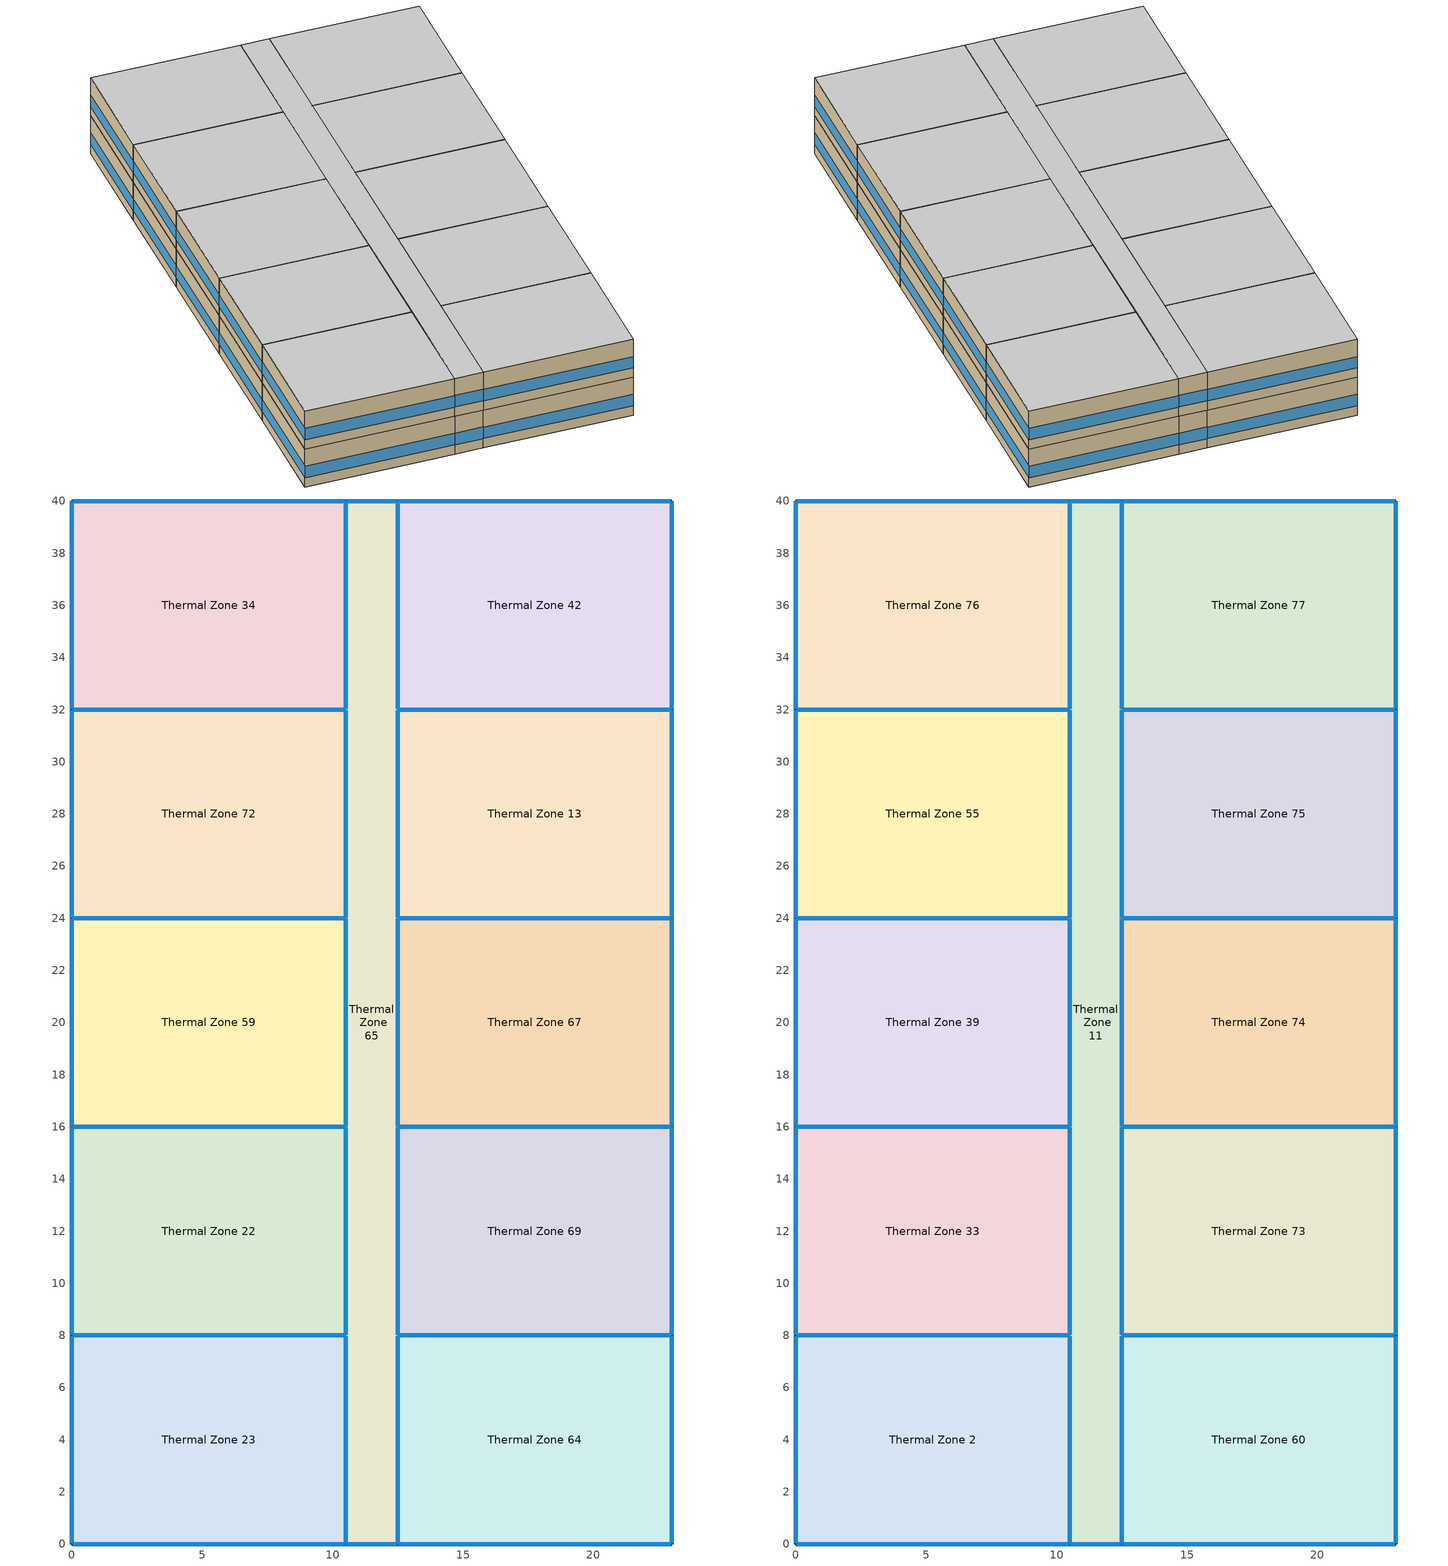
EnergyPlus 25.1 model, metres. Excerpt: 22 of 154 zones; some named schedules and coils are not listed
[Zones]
Thermal Zone 13
 floor to Thermal Zone 62 (Typical Interior Floor): 23,32 23,24 12.5,24 12.5,32 z12.2
 wall outside (Surface 354 c tbd): 23,24 23,32 z12.2:15.25
 wall to Thermal Zone 67 (Typical Interior Wall): 12.5,24 23,24 z12.2:15.25
 wall to Thermal Zone 65 (Typical Interior Wall): 12.5,32 12.5,24 z12.2:15.25
 wall to Thermal Zone 42 (Typical Interior Wall): 23,32 12.5,32 z12.2:15.25
 window (Customized Fenestration: u=3.08): 23,24.03 23,31.97 z12.96:13.88
 window inside (Typical Interior Window): 12.53,24 22.97,24 / 12.5,31.97 12.5,24.03 / 22.97,32 12.53,32 z12.96:13.88
Thermal Zone 22
 floor to Thermal Zone 26 (Typical Interior Floor): 10.5,16 10.5,8 0,8 0,16 z12.2
 wall outside (Surface 326 c tbd): 0,16 0,8 z12.2:15.25
 wall to Thermal Zone 65 (Typical Interior Wall): 10.5,8 10.5,16 z12.2:15.25
 wall to Thermal Zone 23 (Typical Interior Wall): 0,8 10.5,8 z12.2:15.25
 wall to Thermal Zone 59 (Typical Interior Wall): 10.5,16 0,16 z12.2:15.25
 window inside (Typical Interior Window): 10.5,8.03 10.5,15.97 / 0.03,8 10.47,8 / 10.47,16 0.03,16 z12.96:13.88
 window (Customized Fenestration: u=3.08): 0,15.97 0,8.03 z12.96:13.88
Thermal Zone 23
 floor to Thermal Zone 52 (Typical Interior Floor): 10.5,8 10.5,0 0,0 0,8 z12.2
 wall outside (Surface 299 c tbd): 0,0 10.5,0 z12.2:15.25
 wall outside (Surface 300 c tbd): 0,8 0,0 z12.2:15.25
 wall to Thermal Zone 65 (Typical Interior Wall): 10.5,0 10.5,8 z12.2:15.25
 window inside (Typical Interior Window): 10.5,0.03 10.5,7.97 z12.96:13.88
 window (Customized Fenestration: u=3.08): 0.03,0 10.47,0 / 0,7.97 0,0.03 z12.96:13.88
Thermal Zone 34
 floor to Thermal Zone 63 (Typical Interior Floor): 10.5,40 10.5,32 0,32 0,40 z12.2
 wall outside (Surface 360 c tbd): 0,40 0,32 z12.2:15.25
 wall outside (Surface 361 c tbd): 10.5,40 0,40 z12.2:15.25
 wall to Thermal Zone 65 (Typical Interior Wall): 10.5,32 10.5,40 z12.2:15.25
 wall to Thermal Zone 72 (Typical Interior Wall): 0,32 10.5,32 z12.2:15.25
 window (Customized Fenestration: u=3.08): 0,39.97 0,32.03 / 10.47,40 0.03,40 z12.96:13.88
 window inside (Typical Interior Window): 10.5,32.03 10.5,39.97 / 0.03,32 10.47,32 z12.96:13.88
Thermal Zone 42
 floor to Thermal Zone 66 (Typical Interior Floor): 23,40 23,32 12.5,32 12.5,40 z12.2
 wall outside (Surface 367 c tbd): 23,40 12.5,40 z12.2:15.25
 wall outside (Surface 368 c tbd): 23,32 23,40 z12.2:15.25
 wall to Thermal Zone 65 (Typical Interior Wall): 12.5,40 12.5,32 z12.2:15.25
 window inside (Typical Interior Window): 12.5,39.97 12.5,32.03 z12.96:13.88
 window (Customized Fenestration: u=3.08): 22.97,40 12.53,40 / 23,32.03 23,39.97 z12.96:13.88
Thermal Zone 59
 floor to Thermal Zone 57 (Typical Interior Floor): 10.5,24 10.5,16 0,16 0,24 z12.2
 wall outside (Surface 338 c tbd): 0,24 0,16 z12.2:15.25
 wall to Thermal Zone 65 (Typical Interior Wall): 10.5,16 10.5,24 z12.2:15.25
 wall to Thermal Zone 72 (Typical Interior Wall): 10.5,24 0,24 z12.2:15.25
 window inside (Typical Interior Window): 10.5,16.03 10.5,23.97 / 10.47,24 0.03,24 z12.96:13.88
 window (Customized Fenestration: u=3.08): 0,23.97 0,16.03 z12.96:13.88
Thermal Zone 64
 floor to Thermal Zone 54 (Typical Interior Floor): 23,8 23,0 12.5,0 12.5,8 z12.2
 wall outside (Surface 318 c tbd): 23,0 23,8 z12.2:15.25
 wall outside (Surface 319 c tbd): 12.5,0 23,0 z12.2:15.25
 wall to Thermal Zone 65 (Typical Interior Wall): 12.5,8 12.5,0 z12.2:15.25
 wall to Thermal Zone 69 (Typical Interior Wall): 23,8 12.5,8 z12.2:15.25
 window (Customized Fenestration: u=3.08): 23,0.03 23,7.97 / 12.53,0 22.97,0 z12.96:13.88
 window inside (Typical Interior Window): 12.5,7.97 12.5,0.03 / 22.97,8 12.53,8 z12.96:13.88
Thermal Zone 65
 floor to Thermal Zone 53 (Typical Interior Floor): 12.5,40 12.5,0 10.5,0 10.5,40 z12.2
 wall outside (Surface 304 c tbd): 10.5,0 12.5,0 z12.2:15.25
 wall outside (Surface 310 c tbd): 12.5,40 10.5,40 z12.2:15.25
 wall to Thermal Zone 72 (Typical Interior Wall): 10.5,32 10.5,24 z12.2:15.25
 wall to Thermal Zone 67 (Typical Interior Wall): 12.5,16 12.5,24 z12.2:15.25
 wall to Thermal Zone 69 (Typical Interior Wall): 12.5,8 12.5,16 z12.2:15.25
 window (Customized Fenestration: u=3.08): 10.53,0 12.47,0 / 12.47,40 10.53,40 z12.96:13.9
 window inside (Typical Interior Window): 10.5,31.97 10.5,24.03 / 12.5,16.03 12.5,23.97 / 12.5,8.03 12.5,15.97 z12.96:13.88
Thermal Zone 67
 floor to Thermal Zone 58 (Typical Interior Floor): 23,24 23,16 12.5,16 12.5,24 z12.2
 wall outside (Surface 342 c tbd): 23,16 23,24 z12.2:15.25
 wall to Thermal Zone 69 (Typical Interior Wall): 12.5,16 23,16 z12.2:15.25
 window (Customized Fenestration: u=3.08): 23,16.03 23,23.97 z12.96:13.88
 window inside (Typical Interior Window): 12.53,16 22.97,16 z12.96:13.88
Thermal Zone 69
 floor to Thermal Zone 56 (Typical Interior Floor): 23,16 23,8 12.5,8 12.5,16 z12.2
 wall outside (Surface 330 c tbd): 23,8 23,16 z12.2:15.25
 window (Customized Fenestration: u=3.08): 23,8.03 23,15.97 z12.96:13.88
Thermal Zone 72
 floor to Thermal Zone 61 (Typical Interior Floor): 10.5,32 10.5,24 0,24 0,32 z12.2
 wall outside (Surface 350 c tbd): 0,32 0,24 z12.2:15.25
 window (Customized Fenestration: u=3.08): 0,31.97 0,24.03 z12.96:13.88
Thermal Zone 11
 floor to Thermal Zone 65 (Typical Interior Floor): 12.5,40 12.5,0 10.5,0 10.5,40 z15.25
 wall outside (Surface 378 c tbd): 10.5,0 12.5,0 z15.25:18.3
 wall outside (Surface 384 c tbd): 12.5,40 10.5,40 z15.25:18.3
 wall to Thermal Zone 2 (Typical Interior Wall): 10.5,8 10.5,0 z15.25:18.3
 wall to Thermal Zone 33 (Typical Interior Wall): 10.5,16 10.5,8 z15.25:18.3
 wall to Thermal Zone 39 (Typical Interior Wall): 10.5,24 10.5,16 z15.25:18.3
 wall to Thermal Zone 55 (Typical Interior Wall): 10.5,32 10.5,24 z15.25:18.3
 wall to Thermal Zone 76 (Typical Interior Wall): 10.5,40 10.5,32 z15.25:18.3
 wall to Thermal Zone 77 (Typical Interior Wall): 12.5,32 12.5,40 z15.25:18.3
 wall to Thermal Zone 75 (Typical Interior Wall): 12.5,24 12.5,32 z15.25:18.3
 wall to Thermal Zone 74 (Typical Interior Wall): 12.5,16 12.5,24 z15.25:18.3
 wall to Thermal Zone 73 (Typical Interior Wall): 12.5,8 12.5,16 z15.25:18.3
 wall to Thermal Zone 60 (Typical Interior Wall): 12.5,0 12.5,8 z15.25:18.3
 window (Customized Fenestration: u=3.08): 10.53,0 12.47,0 / 12.47,40 10.53,40 z16.01:16.95
 window inside (Typical Interior Window): 10.5,7.97 10.5,0.03 / 10.5,15.97 10.5,8.03 / 10.5,23.97 10.5,16.03 / 10.5,31.97 10.5,24.03 / 10.5,39.97 10.5,32.03 / 12.5,32.03 12.5,39.97 / 12.5,24.03 12.5,31.97 / 12.5,16.03 12.5,23.97 / 12.5,8.03 12.5,15.97 / 12.5,0.03 12.5,7.97 z16.01:16.93
 ceiling to Thermal Zone 79 (Typical Interior Ceiling): 12.5,0 12.5,40 10.5,40 10.5,0 z18.3
Thermal Zone 2
 floor to Thermal Zone 23 (Typical Interior Floor): 10.5,8 10.5,0 0,0 0,8 z15.25
 wall outside (Surface 373 c tbd): 0,0 10.5,0 z15.25:18.3
 wall outside (Surface 374 c tbd): 0,8 0,0 z15.25:18.3
 wall to Thermal Zone 33 (Typical Interior Wall): 10.5,8 0,8 z15.25:18.3
 window (Customized Fenestration: u=3.08): 0.03,0 10.47,0 / 0,7.97 0,0.03 z16.01:16.93
 window inside (Typical Interior Window): 10.47,8 0.03,8 z16.01:16.93
 ceiling to Thermal Zone 78 (Typical Interior Ceiling): 10.5,0 10.5,8 0,8 0,0 z18.3
Thermal Zone 33
 floor to Thermal Zone 22 (Typical Interior Floor): 10.5,16 10.5,8 0,8 0,16 z15.25
 wall outside (Surface 400 c tbd): 0,16 0,8 z15.25:18.3
 wall to Thermal Zone 39 (Typical Interior Wall): 10.5,16 0,16 z15.25:18.3
 window (Customized Fenestration: u=3.08): 0,15.97 0,8.03 z16.01:16.93
 window inside (Typical Interior Window): 10.47,16 0.03,16 z16.01:16.93
 ceiling to Thermal Zone 81 (Typical Interior Ceiling): 10.5,8 10.5,16 0,16 0,8 z18.3
Thermal Zone 39
 floor to Thermal Zone 59 (Typical Interior Floor): 10.5,24 10.5,16 0,16 0,24 z15.25
 wall outside (Surface 412 c tbd): 0,24 0,16 z15.25:18.3
 wall to Thermal Zone 55 (Typical Interior Wall): 10.5,24 0,24 z15.25:18.3
 window (Customized Fenestration: u=3.08): 0,23.97 0,16.03 z16.01:16.93
 window inside (Typical Interior Window): 10.47,24 0.03,24 z16.01:16.93
 ceiling to Thermal Zone 83 (Typical Interior Ceiling): 10.5,16 10.5,24 0,24 0,16 z18.3
Thermal Zone 55
 floor to Thermal Zone 72 (Typical Interior Floor): 10.5,32 10.5,24 0,24 0,32 z15.25
 wall outside (Surface 424 c tbd): 0,32 0,24 z15.25:18.3
 wall to Thermal Zone 76 (Typical Interior Wall): 10.5,32 0,32 z15.25:18.3
 window (Customized Fenestration: u=3.08): 0,31.97 0,24.03 z16.01:16.93
 window inside (Typical Interior Window): 10.47,32 0.03,32 z16.01:16.93
 ceiling to Thermal Zone 86 (Typical Interior Ceiling): 10.5,24 10.5,32 0,32 0,24 z18.3
Thermal Zone 60
 floor to Thermal Zone 64 (Typical Interior Floor): 23,8 23,0 12.5,0 12.5,8 z15.25
 wall outside (Surface 392 c tbd): 23,0 23,8 z15.25:18.3
 wall outside (Surface 393 c tbd): 12.5,0 23,0 z15.25:18.3
 wall to Thermal Zone 73 (Typical Interior Wall): 23,8 12.5,8 z15.25:18.3
 window (Customized Fenestration: u=3.08): 23,0.03 23,7.97 / 12.53,0 22.97,0 z16.01:16.93
 window inside (Typical Interior Window): 22.97,8 12.53,8 z16.01:16.93
 ceiling to Thermal Zone 80 (Typical Interior Ceiling): 23,0 23,8 12.5,8 12.5,0 z18.3
Thermal Zone 73
 floor to Thermal Zone 69 (Typical Interior Floor): 23,16 23,8 12.5,8 12.5,16 z15.25
 wall outside (Surface 404 c tbd): 23,8 23,16 z15.25:18.3
 wall to Thermal Zone 74 (Typical Interior Wall): 23,16 12.5,16 z15.25:18.3
 window (Customized Fenestration: u=3.08): 23,8.03 23,15.97 z16.01:16.93
 window inside (Typical Interior Window): 22.97,16 12.53,16 z16.01:16.93
 ceiling to Thermal Zone 82 (Typical Interior Ceiling): 23,8 23,16 12.5,16 12.5,8 z18.3
Thermal Zone 74
 floor to Thermal Zone 67 (Typical Interior Floor): 23,24 23,16 12.5,16 12.5,24 z15.25
 wall outside (Surface 416 c tbd): 23,16 23,24 z15.25:18.3
 wall to Thermal Zone 75 (Typical Interior Wall): 23,24 12.5,24 z15.25:18.3
 window (Customized Fenestration: u=3.08): 23,16.03 23,23.97 z16.01:16.93
 window inside (Typical Interior Window): 22.97,24 12.53,24 z16.01:16.93
 ceiling to Thermal Zone 85 (Typical Interior Ceiling): 23,16 23,24 12.5,24 12.5,16 z18.3
Thermal Zone 75
 floor to Thermal Zone 13 (Typical Interior Floor): 23,32 23,24 12.5,24 12.5,32 z15.25
 wall outside (Surface 428 c tbd): 23,24 23,32 z15.25:18.3
 wall to Thermal Zone 77 (Typical Interior Wall): 23,32 12.5,32 z15.25:18.3
 window (Customized Fenestration: u=3.08): 23,24.03 23,31.97 z16.01:16.93
 window inside (Typical Interior Window): 22.97,32 12.53,32 z16.01:16.93
 ceiling to Thermal Zone 87 (Typical Interior Ceiling): 23,24 23,32 12.5,32 12.5,24 z18.3
Thermal Zone 76
 floor to Thermal Zone 34 (Typical Interior Floor): 10.5,40 10.5,32 0,32 0,40 z15.25
 wall outside (Surface 434 c tbd): 0,40 0,32 z15.25:18.3
 wall outside (Surface 435 c tbd): 10.5,40 0,40 z15.25:18.3
 window (Customized Fenestration: u=3.08): 0,39.97 0,32.03 / 10.47,40 0.03,40 z16.01:16.93
 ceiling to Thermal Zone 88 (Typical Interior Ceiling): 10.5,32 10.5,40 0,40 0,32 z18.3
Thermal Zone 77
 floor to Thermal Zone 42 (Typical Interior Floor): 23,40 23,32 12.5,32 12.5,40 z15.25
 wall outside (Surface 441 c tbd): 23,40 12.5,40 z15.25:18.3
 wall outside (Surface 442 c tbd): 23,32 23,40 z15.25:18.3
 window (Customized Fenestration: u=3.08): 22.97,40 12.53,40 / 23,32.03 23,39.97 z16.01:16.93
 ceiling to Thermal Zone 89 (Typical Interior Ceiling): 23,32 23,40 12.5,40 12.5,32 z18.3
[Building]
Building 1
[Site:Location]
Montreal-Trudeau Intl AP: Latitude {deg}=45.4706; Longitude {deg}=-73.7408; Time Zone {hr}=-5; Elevation {m}=36; Keep Site Location Information=No
[SizingPeriod:DesignDay] Month=7; Day of Month=21; Day Type=SummerDesignDay; Daily Dry-Bulb Temperature Range {deltaC}=9.3; Dry-Bulb Temperature Range Modifier Type=DefaultMultipliers; Barometric Pressure {Pa}=100893; Wind Speed {m/s}=4.9; Wind Direction {deg}=220; Rain Indicator=No; Snow Indicator=No; Daylight Saving Time Indicator=No; Solar Model Indicator=ASHRAETau; ASHRAE Clear Sky Optical Depth for Beam Irradiance (taub)=0.465; ASHRAE Clear Sky Optical Depth for Diffuse Irradiance (taud)=1.966; Begin Environment Reset Mode=FullResetAtBeginEnvironment
Name | Maximum Dry-Bulb Temperature {C} | Humidity Condition Type | Wetbulb or DewPoint at Maximum Dry-Bulb {C} | Enthalpy at Maximum Dry-Bulb {J/kg}
Montreal Int'l Ann Clg .4% Condns DB=>MWB | 30 | Wetbulb | 22.1
Montreal Int'l Ann Clg .4% Condns DP=>MDB | 26 | Dewpoint | 21.6
Montreal Int'l Ann Clg .4% Condns Enth=>MDB | 28.1 | Enthalpy |  | 69300
Montreal Int'l Ann Clg .4% Condns WB=>MDB | 28.1 | Wetbulb | 23.2
[Material] Thermal Absorptance=0.9
Name | Roughness | Thickness {m} | Conductivity {W/m-K} | Density {kg/m3} | Specific Heat {J/kg-K} | Solar Absorptance | Visible Absorptance
100mm Normalweight concrete floor | MediumRough | 0.1016 | 2.31045 | 2322 | 832.557 | 0.7 | 0.7
AQNC2024brick (fired clay) 1 | MediumRough | 0.1 | 1.43 | 2400 | 840 | 0.7 | 0.7
AQNC2024gypsum board | MediumRough | 0.1 | 0.159 | 800 | 1090 | 0.7 | 0.7
AQNC2024Stucco 25 mm | MediumRough | 0.025 | 0.159 | 800 | 1090 | 0.7 | 0.7
G01 13mm gypsum board | Smooth | 0.0127 | 0.160031 | 800.001 | 1090.73 | 0.7 | 0.5
G05 25mm wood 1 | MediumSmooth | 0.0254 | 0.15 | 608 | 1630 | 0.5 | 0.5
Surface 299 m tbd; Surface 319 m tbd; Surface 361 m tbd; Surface 367 m tbd; Surface 373 m tbd; Surface 393 m tbd; Surface 435 m tbd; Surface 441 m tbd | MediumRough | 0.1 | 0.10048 | 15 | 1500 | 0.7 | 0.7
Surface 300 m tbd; Surface 318 m tbd; Surface 360 m tbd; Surface 368 m tbd; Surface 374 m tbd; Surface 392 m tbd; Surface 434 m tbd; Surface 442 m tbd | MediumRough | 0.1 | 0.10229 | 15 | 1500 | 0.7 | 0.7
Surface 304 m tbd; Surface 310 m tbd; Surface 378 m tbd; Surface 384 m tbd | MediumRough | 0.1 | 0.109264 | 15 | 1500 | 0.7 | 0.7
Surface 326 m tbd; Surface 330 m tbd; Surface 338 m tbd; Surface 342 m tbd; Surface 350 m tbd; Surface 354 m tbd; Surface 400 m tbd; Surface 404 m tbd; Surface 412 m tbd; Surface 416 m tbd; Surface 424 m tbd; Surface 428 m tbd | MediumRough | 0.1 | 0.0982719 | 15 | 1500 | 0.7 | 0.7
[Material:NoMass]
CP02 CARPET PAD 1: Roughness=Smooth; Thermal Resistance {m2-K/W}=0.21648; Thermal Absorptance=0.9; Solar Absorptance=0.7; Visible Absorptance=0.8
[WindowMaterial:Glazing]
Clear 3mm 1: Optical Data Type=SpectralAverage; Thickness {m}=0.003; Solar Transmittance at Normal Incidence=0.837; Front Side Solar Reflectance at Normal Incidence=0.075; Back Side Solar Reflectance at Normal Incidence=0.075; Visible Transmittance at Normal Incidence=0.898; Front Side Visible Reflectance at Normal Incidence=0.081; Back Side Visible Reflectance at Normal Incidence=0.081; Infrared Transmittance at Normal Incidence=0; Front Side Infrared Hemispherical Emissivity=0.84; Back Side Infrared Hemispherical Emissivity=0.84; Conductivity {W/m-K}=0.9; Dirt Correction Factor for Solar and Visible Transmittance=1; Solar Diffusing=No
[WindowMaterial:SimpleGlazingSystem]
Fenestration U=3.08 0.66: U-Factor {W/m2-K}=3.08; Solar Heat Gain Coefficient=0.66; Visible Transmittance=0.21
[Construction]
Customized Fenestration: u=3.08: Fenestration U=3.08 0.66
Surface 299 c tbd: AQNC2024Stucco 25 mm, AQNC2024brick (fired clay) 1, Surface 299 m tbd, AQNC2024gypsum board
Surface 300 c tbd: AQNC2024Stucco 25 mm, AQNC2024brick (fired clay) 1, Surface 300 m tbd, AQNC2024gypsum board
Surface 304 c tbd: AQNC2024Stucco 25 mm, AQNC2024brick (fired clay) 1, Surface 304 m tbd, AQNC2024gypsum board
Surface 310 c tbd: AQNC2024Stucco 25 mm, AQNC2024brick (fired clay) 1, Surface 310 m tbd, AQNC2024gypsum board
Surface 318 c tbd: AQNC2024Stucco 25 mm, AQNC2024brick (fired clay) 1, Surface 318 m tbd, AQNC2024gypsum board
Surface 319 c tbd: AQNC2024Stucco 25 mm, AQNC2024brick (fired clay) 1, Surface 319 m tbd, AQNC2024gypsum board
Surface 326 c tbd: AQNC2024Stucco 25 mm, AQNC2024brick (fired clay) 1, Surface 326 m tbd, AQNC2024gypsum board
Surface 330 c tbd: AQNC2024Stucco 25 mm, AQNC2024brick (fired clay) 1, Surface 330 m tbd, AQNC2024gypsum board
Surface 338 c tbd: AQNC2024Stucco 25 mm, AQNC2024brick (fired clay) 1, Surface 338 m tbd, AQNC2024gypsum board
Surface 342 c tbd: AQNC2024Stucco 25 mm, AQNC2024brick (fired clay) 1, Surface 342 m tbd, AQNC2024gypsum board
Surface 350 c tbd: AQNC2024Stucco 25 mm, AQNC2024brick (fired clay) 1, Surface 350 m tbd, AQNC2024gypsum board
Surface 354 c tbd: AQNC2024Stucco 25 mm, AQNC2024brick (fired clay) 1, Surface 354 m tbd, AQNC2024gypsum board
Surface 360 c tbd: AQNC2024Stucco 25 mm, AQNC2024brick (fired clay) 1, Surface 360 m tbd, AQNC2024gypsum board
Surface 361 c tbd: AQNC2024Stucco 25 mm, AQNC2024brick (fired clay) 1, Surface 361 m tbd, AQNC2024gypsum board
Surface 367 c tbd: AQNC2024Stucco 25 mm, AQNC2024brick (fired clay) 1, Surface 367 m tbd, AQNC2024gypsum board
Surface 368 c tbd: AQNC2024Stucco 25 mm, AQNC2024brick (fired clay) 1, Surface 368 m tbd, AQNC2024gypsum board
Surface 373 c tbd: AQNC2024Stucco 25 mm, AQNC2024brick (fired clay) 1, Surface 373 m tbd, AQNC2024gypsum board
Surface 374 c tbd: AQNC2024Stucco 25 mm, AQNC2024brick (fired clay) 1, Surface 374 m tbd, AQNC2024gypsum board
Surface 378 c tbd: AQNC2024Stucco 25 mm, AQNC2024brick (fired clay) 1, Surface 378 m tbd, AQNC2024gypsum board
Surface 384 c tbd: AQNC2024Stucco 25 mm, AQNC2024brick (fired clay) 1, Surface 384 m tbd, AQNC2024gypsum board
Surface 392 c tbd: AQNC2024Stucco 25 mm, AQNC2024brick (fired clay) 1, Surface 392 m tbd, AQNC2024gypsum board
Surface 393 c tbd: AQNC2024Stucco 25 mm, AQNC2024brick (fired clay) 1, Surface 393 m tbd, AQNC2024gypsum board
Surface 400 c tbd: AQNC2024Stucco 25 mm, AQNC2024brick (fired clay) 1, Surface 400 m tbd, AQNC2024gypsum board
Surface 404 c tbd: AQNC2024Stucco 25 mm, AQNC2024brick (fired clay) 1, Surface 404 m tbd, AQNC2024gypsum board
Surface 412 c tbd: AQNC2024Stucco 25 mm, AQNC2024brick (fired clay) 1, Surface 412 m tbd, AQNC2024gypsum board
Surface 416 c tbd: AQNC2024Stucco 25 mm, AQNC2024brick (fired clay) 1, Surface 416 m tbd, AQNC2024gypsum board
Surface 424 c tbd: AQNC2024Stucco 25 mm, AQNC2024brick (fired clay) 1, Surface 424 m tbd, AQNC2024gypsum board
Surface 428 c tbd: AQNC2024Stucco 25 mm, AQNC2024brick (fired clay) 1, Surface 428 m tbd, AQNC2024gypsum board
Surface 434 c tbd: AQNC2024Stucco 25 mm, AQNC2024brick (fired clay) 1, Surface 434 m tbd, AQNC2024gypsum board
Surface 435 c tbd: AQNC2024Stucco 25 mm, AQNC2024brick (fired clay) 1, Surface 435 m tbd, AQNC2024gypsum board
Surface 441 c tbd: AQNC2024Stucco 25 mm, AQNC2024brick (fired clay) 1, Surface 441 m tbd, AQNC2024gypsum board
Surface 442 c tbd: AQNC2024Stucco 25 mm, AQNC2024brick (fired clay) 1, Surface 442 m tbd, AQNC2024gypsum board
Typical Interior Ceiling: CP02 CARPET PAD 1, 100mm Normalweight concrete floor
Typical Interior Floor: 100mm Normalweight concrete floor, CP02 CARPET PAD 1
Typical Interior Partition 4: G05 25mm wood 1
Typical Interior Wall: G01 13mm gypsum board, G01 13mm gypsum board
Typical Interior Window: Clear 3mm 1
[Zone] Multiplier=1; Part of Total Floor Area=Yes
Thermal Zone 11; Thermal Zone 13; Thermal Zone 2; Thermal Zone 22; Thermal Zone 23; Thermal Zone 33; Thermal Zone 34; Thermal Zone 39; Thermal Zone 42; Thermal Zone 55; Thermal Zone 59; Thermal Zone 60; Thermal Zone 64; Thermal Zone 65; Thermal Zone 67; Thermal Zone 69; Thermal Zone 72; Thermal Zone 73; Thermal Zone 74; Thermal Zone 75; Thermal Zone 76; Thermal Zone 77
[Space]
Name | Zone | Space Type
Space 602 | Thermal Zone 11 | MURB lobby
Space 509 | Thermal Zone 13 | MURB small 1
Space 601 | Thermal Zone 2 | MURB small 1
Space 504 | Thermal Zone 22 | MURB small 1
Space 501 | Thermal Zone 23 | MURB small 1
Space 604 | Thermal Zone 33 | MURB small 1
Space 510 | Thermal Zone 34 | MURB small 1
Space 606 | Thermal Zone 39 | MURB small 1
Space 511 | Thermal Zone 42 | MURB small 1
Space 608 | Thermal Zone 55 | MURB small 1
Space 506 | Thermal Zone 59 | MURB small 1
Space 603 | Thermal Zone 60 | MURB small 1
Space 503 | Thermal Zone 64 | MURB small 1
Space 502 | Thermal Zone 65 | MURB lobby
Space 507 | Thermal Zone 67 | MURB small 1
Space 505 | Thermal Zone 69 | MURB small 1
Space 508 | Thermal Zone 72 | MURB small 1
Space 605 | Thermal Zone 73 | MURB small 1
Space 607 | Thermal Zone 74 | MURB small 1
Space 609 | Thermal Zone 75 | MURB small 1
Space 610 | Thermal Zone 76 | MURB small 1
Space 611 | Thermal Zone 77 | MURB small 1
[SpaceList]
MURB small 1: Space 1307, Space 505, Space 507, Space 1403, Space 1005, Space 308, Space 310, Space 811, Space 101, Space 601, Space 301, Space 206, Space 103, Space 309, Space 104, Space 105, Space 1404, Space 106, Space 509, Space 107, Space 307, Space 108, Space 211, Space 109, Space 1211, Space 110, Space 111, Space 504, Space 501, Space 1104, Space 201, Space 404, Space 203, Space 805, Space 204, Space 1103, Space 205, Space 208, Space 604, Space 510, Space 1006, Space 207, Space 209, Space 210, Space 606, Space 903, Space 511, Space 303, Space 1207, Space 304, Space 305, Space 1305, Space 306, Space 311, Space 401, Space 403, Space 405, Space 406, Space 407, Space 506, Space 603, Space 408, Space 409, Space 410, Space 503, Space 411, Space 1408, Space 1308, Space 508, Space 605, Space 607, Space 608, Space 609, Space 610, Space 611, Space 701, Space 703, Space 704, Space 705, Space 706, Space 1201, Space 707, Space 708, Space 709, Space 710, Space 801, Space 711, Space 803, Space 804, Space 806, Space 807, Space 808, Space 809, Space 810, Space 901, Space 904, Space 905, Space 906, Space 907, Space 908, Space 909, Space 910, Space 1306, Space 911, Space 1108, Space 1001, Space 1003, Space 1004, Space 1007, Space 1008, Space 1009, Space 1010, Space 1011, Space 1101, Space 1405, Space 1105, Space 1106, Space 1107, Space 1109, Space 1110, Space 1111, Space 1411, Space 1203, Space 1204, Space 1205, Space 1206, Space 1208, Space 1209, Space 1210, Space 1301, Space 1303, Space 1304, Space 1309, Space 1310, Space 1311, Space 1401, Space 1406, Space 1407, Space 1409, Space 1410
MURB lobby: Space 102, Space 602, Space 202, Space 302, Space 402, Space 502, Space 702, Space 902, Space 802, Space 1002, Space 1102, Space 1202, Space 1302, Space 1402
[InternalMass] Construction=Typical Interior Partition 4
Name | Zone or ZoneList | Space or SpaceList | Surface Area {m2}
Space 505 Internal Mass 2 | Thermal Zone 69 | Space 505 | 168
Space 507 Internal Mass 2 | Thermal Zone 67 | Space 507 | 168
Space 601 Internal Mass 2 | Thermal Zone 2 | Space 601 | 168
Space 509 Internal Mass 2 | Thermal Zone 13 | Space 509 | 168
Space 504 Internal Mass 2 | Thermal Zone 22 | Space 504 | 168
Space 501 Internal Mass 2 | Thermal Zone 23 | Space 501 | 168
Space 604 Internal Mass 2 | Thermal Zone 33 | Space 604 | 168
Space 510 Internal Mass 2 | Thermal Zone 34 | Space 510 | 168
Space 606 Internal Mass 2 | Thermal Zone 39 | Space 606 | 168
Space 511 Internal Mass 2 | Thermal Zone 42 | Space 511 | 168
Space 506 Internal Mass 2 | Thermal Zone 59 | Space 506 | 168
Space 603 Internal Mass 2 | Thermal Zone 60 | Space 603 | 168
Space 503 Internal Mass 2 | Thermal Zone 64 | Space 503 | 168
Space 508 Internal Mass 2 | Thermal Zone 72 | Space 508 | 168
Space 605 Internal Mass 2 | Thermal Zone 73 | Space 605 | 168
Space 607 Internal Mass 2 | Thermal Zone 74 | Space 607 | 168
Space 608 Internal Mass 2 | Thermal Zone 55 | Space 608 | 168
Space 609 Internal Mass 2 | Thermal Zone 75 | Space 609 | 168
Space 610 Internal Mass 2 | Thermal Zone 76 | Space 610 | 168
Space 611 Internal Mass 2 | Thermal Zone 77 | Space 611 | 168
Space 602 Internal Mass 1 | Thermal Zone 11 | Space 602 | 160
Space 502 Internal Mass 1 | Thermal Zone 65 | Space 502 | 160
[Lights]
Lights 1: Zone or ZoneList or Space or SpaceList=MURB small 1; Schedule=Eclairageint; Design Level Calculation Method=LightingLevel; Lighting Level {W}=241.35; Fraction Radiant=0.4; Fraction Visible=0.2; Fraction Replaceable=1
[People]
People 3: Zone or ZoneList or Space or SpaceList=MURB small 1; Number of People Schedule=MidriseApartment Apartment Occ 3; Number of People Calculation Method=People/Area; People per Floor Area {person/m2}=0.0283091; Fraction Radiant=0.3; Activity Level Schedule=MidriseApartment Activity 3
[ElectricEquipment] Zone or ZoneList or Space or SpaceList=MURB small 1; Design Level Calculation Method=EquipmentLevel
Name | Schedule | Design Level {W} | Fraction Radiant | Fraction Latent | Fraction Lost
Electric Equipment 1 -10.0 percent reduction | Autres | 814 | 0.2
Electric Equipment 3 -10.0 percent reduction | Chaufeau | 1035.76 | 0 | 0.1 | 0.9
Electric Equipment 4 -10.0 percent reduction | Congelateur | 19.195 | 0 | 0.1 | 0.9
Electric Equipment 5 -10.0 percent reduction | Fourcuisiniere | 344.3 | 0.2 | 0.1 | 0.1
Electric Equipment 6 -10.0 percent reduction | Laveuse | 30.602 | 0.2 | 0 | 0.1
Electric Equipment 7 -10.0 percent reduction | Lavevaisselle | 33.649 | 0.1 | 0.1 | 0.8
Electric Equipment 8 -10.0 percent reduction | Refrigerateur | 128.458 | 0 | 0.1 | 0.9
Electric Equipment 9 -10.0 percent reduction | Secheuse | 304.37 | 0.2 | 0 | 0.8
[ZoneInfiltration:DesignFlowRate] Design Flow Rate Calculation Method=Flow/ExteriorArea; Flow Rate per Exterior Surface Area {m3/s-m2}=0.000619923; Constant Term Coefficient=0.0697; Temperature Term Coefficient=0.0059; Velocity Term Coefficient=0; Velocity Squared Term Coefficient=0.0216; Density Basis=Outdoor
Name | Zone or ZoneList or Space or SpaceList | Schedule
Space 602 HVAC Off Infiltration | Space 602 | Infiltration HVAC Off Schedule
Space 602 HVAC On Infiltration | Space 602 | Infiltration HVAC On Schedule
Space 509 HVAC Off Infiltration | Space 509 | Infiltration HVAC Off Schedule
Space 509 HVAC On Infiltration | Space 509 | Infiltration HVAC On Schedule
Space 601 HVAC Off Infiltration | Space 601 | Infiltration HVAC Off Schedule
Space 601 HVAC On Infiltration | Space 601 | Infiltration HVAC On Schedule
Space 504 HVAC Off Infiltration | Space 504 | Infiltration HVAC Off Schedule
Space 504 HVAC On Infiltration | Space 504 | Infiltration HVAC On Schedule
Space 501 HVAC Off Infiltration | Space 501 | Infiltration HVAC Off Schedule
Space 501 HVAC On Infiltration | Space 501 | Infiltration HVAC On Schedule
Space 604 HVAC Off Infiltration | Space 604 | Infiltration HVAC Off Schedule
Space 604 HVAC On Infiltration | Space 604 | Infiltration HVAC On Schedule
Space 510 HVAC Off Infiltration | Space 510 | Infiltration HVAC Off Schedule
Space 510 HVAC On Infiltration | Space 510 | Infiltration HVAC On Schedule
Space 606 HVAC Off Infiltration | Space 606 | Infiltration HVAC Off Schedule
Space 606 HVAC On Infiltration | Space 606 | Infiltration HVAC On Schedule
Space 511 HVAC Off Infiltration | Space 511 | Infiltration HVAC Off Schedule
Space 511 HVAC On Infiltration | Space 511 | Infiltration HVAC On Schedule
Space 608 HVAC Off Infiltration | Space 608 | Infiltration HVAC Off Schedule
Space 608 HVAC On Infiltration | Space 608 | Infiltration HVAC On Schedule
Space 506 HVAC Off Infiltration | Space 506 | Infiltration HVAC Off Schedule
Space 506 HVAC On Infiltration | Space 506 | Infiltration HVAC On Schedule
Space 603 HVAC Off Infiltration | Space 603 | Infiltration HVAC Off Schedule
Space 603 HVAC On Infiltration | Space 603 | Infiltration HVAC On Schedule
Space 503 HVAC Off Infiltration | Space 503 | Infiltration HVAC Off Schedule
Space 503 HVAC On Infiltration | Space 503 | Infiltration HVAC On Schedule
Space 502 HVAC Off Infiltration | Space 502 | Infiltration HVAC Off Schedule
Space 502 HVAC On Infiltration | Space 502 | Infiltration HVAC On Schedule
Space 507 HVAC Off Infiltration | Space 507 | Infiltration HVAC Off Schedule
Space 507 HVAC On Infiltration | Space 507 | Infiltration HVAC On Schedule
Space 505 HVAC Off Infiltration | Space 505 | Infiltration HVAC Off Schedule
Space 505 HVAC On Infiltration | Space 505 | Infiltration HVAC On Schedule
Space 508 HVAC Off Infiltration | Space 508 | Infiltration HVAC Off Schedule
Space 508 HVAC On Infiltration | Space 508 | Infiltration HVAC On Schedule
Space 605 HVAC Off Infiltration | Space 605 | Infiltration HVAC Off Schedule
Space 605 HVAC On Infiltration | Space 605 | Infiltration HVAC On Schedule
Space 607 HVAC Off Infiltration | Space 607 | Infiltration HVAC Off Schedule
Space 607 HVAC On Infiltration | Space 607 | Infiltration HVAC On Schedule
Space 609 HVAC Off Infiltration | Space 609 | Infiltration HVAC Off Schedule
Space 609 HVAC On Infiltration | Space 609 | Infiltration HVAC On Schedule
Space 610 HVAC Off Infiltration | Space 610 | Infiltration HVAC Off Schedule
Space 610 HVAC On Infiltration | Space 610 | Infiltration HVAC On Schedule
Space 611 HVAC Off Infiltration | Space 611 | Infiltration HVAC Off Schedule
Space 611 HVAC On Infiltration | Space 611 | Infiltration HVAC On Schedule
[ZoneControl:Thermostat] Temperature Difference Between Cutout And Setpoint {deltaC}=0
Name | Zone or ZoneList | Control Type Schedule | Control 1
Thermal Zone 11 Thermostat | Thermal Zone 11 | Thermal Zone 11 Thermostat Schedule | Thermostat Setpoint Dual Setpoint 72
Thermal Zone 13 Thermostat | Thermal Zone 13 | Thermal Zone 13 Thermostat Schedule | Thermostat Setpoint Dual Setpoint 48
Thermal Zone 2 Thermostat | Thermal Zone 2 | Thermal Zone 2 Thermostat Schedule | Thermostat Setpoint Dual Setpoint 54
Thermal Zone 22 Thermostat | Thermal Zone 22 | Thermal Zone 22 Thermostat Schedule | Thermostat Setpoint Dual Setpoint 59
Thermal Zone 23 Thermostat | Thermal Zone 23 | Thermal Zone 23 Thermostat Schedule | Thermostat Setpoint Dual Setpoint 67
Thermal Zone 33 Thermostat | Thermal Zone 33 | Thermal Zone 33 Thermostat Schedule | Thermostat Setpoint Dual Setpoint 80
Thermal Zone 34 Thermostat | Thermal Zone 34 | Thermal Zone 34 Thermostat Schedule | Thermostat Setpoint Dual Setpoint 82
Thermal Zone 39 Thermostat | Thermal Zone 39 | Thermal Zone 39 Thermostat Schedule | Thermostat Setpoint Dual Setpoint 106
Thermal Zone 42 Thermostat | Thermal Zone 42 | Thermal Zone 42 Thermostat Schedule | Thermostat Setpoint Dual Setpoint 110
Thermal Zone 55 Thermostat | Thermal Zone 55 | Thermal Zone 55 Thermostat Schedule | Thermostat Setpoint Dual Setpoint 92
Thermal Zone 59 Thermostat | Thermal Zone 59 | Thermal Zone 59 Thermostat Schedule | Thermostat Setpoint Dual Setpoint 84
Thermal Zone 60 Thermostat | Thermal Zone 60 | Thermal Zone 60 Thermostat Schedule | Thermostat Setpoint Dual Setpoint 111
Thermal Zone 64 Thermostat | Thermal Zone 64 | Thermal Zone 64 Thermostat Schedule | Thermostat Setpoint Dual Setpoint 86
Thermal Zone 65 Thermostat | Thermal Zone 65 | Thermal Zone 65 Thermostat Schedule | Thermostat Setpoint Dual Setpoint 87
Thermal Zone 67 Thermostat | Thermal Zone 67 | Thermal Zone 67 Thermostat Schedule | Thermostat Setpoint Dual Setpoint 91
Thermal Zone 69 Thermostat | Thermal Zone 69 | Thermal Zone 69 Thermostat Schedule | Thermostat Setpoint Dual Setpoint 94
Thermal Zone 72 Thermostat | Thermal Zone 72 | Thermal Zone 72 Thermostat Schedule | Thermostat Setpoint Dual Setpoint 115
Thermal Zone 73 Thermostat | Thermal Zone 73 | Thermal Zone 73 Thermostat Schedule | Thermostat Setpoint Dual Setpoint 117
Thermal Zone 74 Thermostat | Thermal Zone 74 | Thermal Zone 74 Thermostat Schedule | Thermostat Setpoint Dual Setpoint 119
Thermal Zone 75 Thermostat | Thermal Zone 75 | Thermal Zone 75 Thermostat Schedule | Thermostat Setpoint Dual Setpoint 118
Thermal Zone 76 Thermostat | Thermal Zone 76 | Thermal Zone 76 Thermostat Schedule | Thermostat Setpoint Dual Setpoint 120
Thermal Zone 77 Thermostat | Thermal Zone 77 | Thermal Zone 77 Thermostat Schedule | Thermostat Setpoint Dual Setpoint 144
[ThermostatSetpoint:DualSetpoint] Heating Setpoint Temperature Schedule=NECB-G-Thermostat Setpoint-Heating 1 adjusted by -1 F; Cooling Setpoint Temperature Schedule=NECB-G-Thermostat Setpoint-Cooling 1 adjusted by 0 F
Thermostat Setpoint Dual Setpoint 72; Thermostat Setpoint Dual Setpoint 48; Thermostat Setpoint Dual Setpoint 54; Thermostat Setpoint Dual Setpoint 59; Thermostat Setpoint Dual Setpoint 67; Thermostat Setpoint Dual Setpoint 80; Thermostat Setpoint Dual Setpoint 82; Thermostat Setpoint Dual Setpoint 106; Thermostat Setpoint Dual Setpoint 110; Thermostat Setpoint Dual Setpoint 92; Thermostat Setpoint Dual Setpoint 84; Thermostat Setpoint Dual Setpoint 111; Thermostat Setpoint Dual Setpoint 86; Thermostat Setpoint Dual Setpoint 87; Thermostat Setpoint Dual Setpoint 91; Thermostat Setpoint Dual Setpoint 94; Thermostat Setpoint Dual Setpoint 115; Thermostat Setpoint Dual Setpoint 117; Thermostat Setpoint Dual Setpoint 119; Thermostat Setpoint Dual Setpoint 118; Thermostat Setpoint Dual Setpoint 120; Thermostat Setpoint Dual Setpoint 144
[ZoneHVAC:PackagedTerminalAirConditioner] Availability Schedule=Always On Discrete hvac_library; Cooling Supply Air Flow Rate {m3/s}=Autosize; Heating Supply Air Flow Rate {m3/s}=Autosize; No Load Supply Air Flow Rate {m3/s}=Autosize; No Load Supply Air Flow Rate Control Set To Low Speed=Yes; Cooling Outdoor Air Flow Rate {m3/s}=Autosize; Heating Outdoor Air Flow Rate {m3/s}=Autosize; No Load Outdoor Air Flow Rate {m3/s}=Autosize; Fan Placement=DrawThrough; Supply Air Fan Operating Mode Schedule=Cycling PTAC Fan Mode Always Zero
Name | Supply Air Fan | Heating Coil | Cooling Coil
Cycling PTAC DX Clg Elec Htg 34 | Cycling Elec PTAC Fan 34 | Cycling PTAC Elec Htg Coil 34 | Cycling Elec PTAC 1 Spd DX Clg Coil 34
Cycling PTAC DX Clg Elec Htg 33 | Cycling Elec PTAC Fan 33 | Cycling PTAC Elec Htg Coil 33 | Cycling Elec PTAC 1 Spd DX Clg Coil 33
Cycling PTAC DX Clg Elec Htg 61 | Cycling Elec PTAC Fan 61 | Cycling PTAC Elec Htg Coil 61 | Cycling Elec PTAC 1 Spd DX Clg Coil 61
Cycling PTAC DX Clg Elec Htg 12 | Cycling Elec PTAC Fan 12 | Cycling PTAC Elec Htg Coil 12 | Cycling Elec PTAC 1 Spd DX Clg Coil 12
Cycling PTAC DX Clg Elec Htg 56 | Cycling Elec PTAC Fan 56 | Cycling PTAC Elec Htg Coil 56 | Cycling Elec PTAC 1 Spd DX Clg Coil 56
Cycling PTAC DX Clg Elec Htg 55 | Cycling Elec PTAC Fan 55 | Cycling PTAC Elec Htg Coil 55 | Cycling Elec PTAC 1 Spd DX Clg Coil 55
Cycling PTAC DX Clg Elec Htg 65 | Cycling Elec PTAC Fan 65 | Cycling PTAC Elec Htg Coil 65 | Cycling Elec PTAC 1 Spd DX Clg Coil 65
Cycling PTAC DX Clg Elec Htg 53 | Cycling Elec PTAC Fan 53 | Cycling PTAC Elec Htg Coil 53 | Cycling Elec PTAC 1 Spd DX Clg Coil 53
Cycling PTAC DX Clg Elec Htg 43 | Cycling Elec PTAC Fan 43 | Cycling PTAC Elec Htg Coil 43 | Cycling Elec PTAC 1 Spd DX Clg Coil 43
Cycling PTAC DX Clg Elec Htg 57 | Cycling Elec PTAC Fan 57 | Cycling PTAC Elec Htg Coil 57 | Cycling Elec PTAC 1 Spd DX Clg Coil 57
Cycling PTAC DX Clg Elec Htg 67 | Cycling Elec PTAC Fan 67 | Cycling PTAC Elec Htg Coil 67 | Cycling Elec PTAC 1 Spd DX Clg Coil 67
Cycling PTAC DX Clg Elec Htg 68 | Cycling Elec PTAC Fan 68 | Cycling PTAC Elec Htg Coil 68 | Cycling Elec PTAC 1 Spd DX Clg Coil 68
Cycling PTAC DX Clg Elec Htg 62 | Cycling Elec PTAC Fan 62 | Cycling PTAC Elec Htg Coil 62 | Cycling Elec PTAC 1 Spd DX Clg Coil 62
Cycling PTAC DX Clg Elec Htg 63 | Cycling Elec PTAC Fan 63 | Cycling PTAC Elec Htg Coil 63 | Cycling Elec PTAC 1 Spd DX Clg Coil 63
Cycling PTAC DX Clg Elec Htg 21 | Cycling Elec PTAC Fan 21 | Cycling PTAC Elec Htg Coil 21 | Cycling Elec PTAC 1 Spd DX Clg Coil 21
Cycling PTAC DX Clg Elec Htg 50 | Cycling Elec PTAC Fan 50 | Cycling PTAC Elec Htg Coil 50 | Cycling Elec PTAC 1 Spd DX Clg Coil 50
Cycling PTAC DX Clg Elec Htg 51 | Cycling Elec PTAC Fan 51 | Cycling PTAC Elec Htg Coil 51 | Cycling Elec PTAC 1 Spd DX Clg Coil 51
Cycling PTAC DX Clg Elec Htg 60 | Cycling Elec PTAC Fan 60 | Cycling PTAC Elec Htg Coil 60 | Cycling Elec PTAC 1 Spd DX Clg Coil 60
Cycling PTAC DX Clg Elec Htg 44 | Cycling Elec PTAC Fan 44 | Cycling PTAC Elec Htg Coil 44 | Cycling Elec PTAC 1 Spd DX Clg Coil 44
Cycling PTAC DX Clg Elec Htg 59 | Cycling Elec PTAC Fan 59 | Cycling PTAC Elec Htg Coil 59 | Cycling Elec PTAC 1 Spd DX Clg Coil 59
Cycling PTAC DX Clg Elec Htg 47 | Cycling Elec PTAC Fan 47 | Cycling PTAC Elec Htg Coil 47 | Cycling Elec PTAC 1 Spd DX Clg Coil 47
Cycling PTAC DX Clg Elec Htg 54 | Cycling Elec PTAC Fan 54 | Cycling PTAC Elec Htg Coil 54 | Cycling Elec PTAC 1 Spd DX Clg Coil 54
Cycling PTAC DX Clg Elec Htg 69 | Cycling Elec PTAC Fan 69 | Cycling PTAC Elec Htg Coil 69 | Cycling Elec PTAC 1 Spd DX Clg Coil 69
Cycling PTAC DX Clg Elec Htg 38 | Cycling Elec PTAC Fan 38 | Cycling PTAC Elec Htg Coil 38 | Cycling Elec PTAC 1 Spd DX Clg Coil 38
Cycling PTAC DX Clg Elec Htg 39 | Cycling Elec PTAC Fan 39 | Cycling PTAC Elec Htg Coil 39 | Cycling Elec PTAC 1 Spd DX Clg Coil 39
Cycling PTAC DX Clg Elec Htg 18 | Cycling Elec PTAC Fan 18 | Cycling PTAC Elec Htg Coil 18 | Cycling Elec PTAC 1 Spd DX Clg Coil 18
Cycling PTAC DX Clg Elec Htg 66 | Cycling Elec PTAC Fan 66 | Cycling PTAC Elec Htg Coil 66 | Cycling Elec PTAC 1 Spd DX Clg Coil 66
Cycling PTAC DX Clg Elec Htg 52 | Cycling Elec PTAC Fan 52 | Cycling PTAC Elec Htg Coil 52 | Cycling Elec PTAC 1 Spd DX Clg Coil 52
Cycling PTAC DX Clg Elec Htg 64 | Cycling Elec PTAC Fan 64 | Cycling PTAC Elec Htg Coil 64 | Cycling Elec PTAC 1 Spd DX Clg Coil 64
Cycling PTAC DX Clg Elec Htg 40 | Cycling Elec PTAC Fan 40 | Cycling PTAC Elec Htg Coil 40 | Cycling Elec PTAC 1 Spd DX Clg Coil 40
Cycling PTAC DX Clg Elec Htg 41 | Cycling Elec PTAC Fan 41 | Cycling PTAC Elec Htg Coil 41 | Cycling Elec PTAC 1 Spd DX Clg Coil 41
Cycling PTAC DX Clg Elec Htg 42 | Cycling Elec PTAC Fan 42 | Cycling PTAC Elec Htg Coil 42 | Cycling Elec PTAC 1 Spd DX Clg Coil 42
Cycling PTAC DX Clg Elec Htg 45 | Cycling Elec PTAC Fan 45 | Cycling PTAC Elec Htg Coil 45 | Cycling Elec PTAC 1 Spd DX Clg Coil 45
Cycling PTAC DX Clg Elec Htg 46 | Cycling Elec PTAC Fan 46 | Cycling PTAC Elec Htg Coil 46 | Cycling Elec PTAC 1 Spd DX Clg Coil 46
Cycling PTAC DX Clg Elec Htg 48 | Cycling Elec PTAC Fan 48 | Cycling PTAC Elec Htg Coil 48 | Cycling Elec PTAC 1 Spd DX Clg Coil 48
Cycling PTAC DX Clg Elec Htg 49 | Cycling Elec PTAC Fan 49 | Cycling PTAC Elec Htg Coil 49 | Cycling Elec PTAC 1 Spd DX Clg Coil 49
Cycling PTAC DX Clg Elec Htg 19 | Cycling Elec PTAC Fan 19 | Cycling PTAC Elec Htg Coil 19 | Cycling Elec PTAC 1 Spd DX Clg Coil 19
Cycling PTAC DX Clg Elec Htg 58 | Cycling Elec PTAC Fan 58 | Cycling PTAC Elec Htg Coil 58 | Cycling Elec PTAC 1 Spd DX Clg Coil 58
Cycling PTAC DX Clg Elec Htg 71 | Cycling Elec PTAC Fan 71 | Cycling PTAC Elec Htg Coil 71 | Cycling Elec PTAC 1 Spd DX Clg Coil 71
Cycling PTAC DX Clg Elec Htg 70 | Cycling Elec PTAC Fan 70 | Cycling PTAC Elec Htg Coil 70 | Cycling Elec PTAC 1 Spd DX Clg Coil 70
Cycling PTAC DX Clg Elec Htg 72 | Cycling Elec PTAC Fan 72 | Cycling PTAC Elec Htg Coil 72 | Cycling Elec PTAC 1 Spd DX Clg Coil 72
Cycling PTAC DX Clg Elec Htg 74 | Cycling Elec PTAC Fan 74 | Cycling PTAC Elec Htg Coil 74 | Cycling Elec PTAC 1 Spd DX Clg Coil 74
Cycling PTAC DX Clg Elec Htg 73 | Cycling Elec PTAC Fan 73 | Cycling PTAC Elec Htg Coil 73 | Cycling Elec PTAC 1 Spd DX Clg Coil 73
Cycling PTAC DX Clg Elec Htg 75 | Cycling Elec PTAC Fan 75 | Cycling PTAC Elec Htg Coil 75 | Cycling Elec PTAC 1 Spd DX Clg Coil 75
Cycling PTAC DX Clg Elec Htg 99 | Cycling Elec PTAC Fan 99 | Cycling PTAC Elec Htg Coil 99 | Cycling Elec PTAC 1 Spd DX Clg Coil 99
Cycling PTAC DX Clg Elec Htg 81 | Cycling Elec PTAC Fan 81 | Cycling PTAC Elec Htg Coil 81 | Cycling Elec PTAC 1 Spd DX Clg Coil 81
Cycling PTAC DX Clg Elec Htg 79 | Cycling Elec PTAC Fan 79 | Cycling PTAC Elec Htg Coil 79 | Cycling Elec PTAC 1 Spd DX Clg Coil 79
[Zone equipment]
Thermal Zone 11: Elec Baseboard 27, Cycling PTAC DX Clg Elec Htg 27
Thermal Zone 13: Elec Baseboard 3, Cycling PTAC DX Clg Elec Htg 3
Thermal Zone 2: Elec Baseboard 9, Cycling PTAC DX Clg Elec Htg 9
Thermal Zone 22: Elec Baseboard 14, Cycling PTAC DX Clg Elec Htg 14
Thermal Zone 23: Elec Baseboard 22, Cycling PTAC DX Clg Elec Htg 22
Thermal Zone 33: Elec Baseboard 35, Cycling PTAC DX Clg Elec Htg 35
Thermal Zone 34: Elec Baseboard 37, Cycling PTAC DX Clg Elec Htg 37
Thermal Zone 39: Elec Baseboard 61, Cycling PTAC DX Clg Elec Htg 61
Thermal Zone 42: Elec Baseboard 65, Cycling PTAC DX Clg Elec Htg 65
Thermal Zone 55: Elec Baseboard 47, Cycling PTAC DX Clg Elec Htg 47
Thermal Zone 59: Elec Baseboard 39, Cycling PTAC DX Clg Elec Htg 39
Thermal Zone 60: Elec Baseboard 66, Cycling PTAC DX Clg Elec Htg 66
Thermal Zone 64: Elec Baseboard 41, Cycling PTAC DX Clg Elec Htg 41
Thermal Zone 65: Elec Baseboard 42, Cycling PTAC DX Clg Elec Htg 42
Thermal Zone 67: Elec Baseboard 46, Cycling PTAC DX Clg Elec Htg 46
Thermal Zone 69: Elec Baseboard 49, Cycling PTAC DX Clg Elec Htg 49
Thermal Zone 72: Elec Baseboard 70, Cycling PTAC DX Clg Elec Htg 70
Thermal Zone 73: Elec Baseboard 72, Cycling PTAC DX Clg Elec Htg 72
Thermal Zone 74: Elec Baseboard 74, Cycling PTAC DX Clg Elec Htg 74
Thermal Zone 75: Elec Baseboard 73, Cycling PTAC DX Clg Elec Htg 73
Thermal Zone 76: Elec Baseboard 75, Cycling PTAC DX Clg Elec Htg 75
Thermal Zone 77: Elec Baseboard 99, Cycling PTAC DX Clg Elec Htg 99
[Sizing:Zone] Zone Cooling Design Supply Air Temperature Input Method=SupplyAirTemperature; Zone Cooling Design Supply Air Temperature {C}=14; Zone Cooling Design Supply Air Temperature Difference {deltaC}=11.11; Zone Heating Design Supply Air Temperature Input Method=SupplyAirTemperature; Zone Heating Design Supply Air Temperature {C}=40; Zone Heating Design Supply Air Temperature Difference {deltaC}=11.11; Zone Cooling Design Supply Air Humidity Ratio {kgWater/kgDryAir}=0.0085; Zone Heating Design Supply Air Humidity Ratio {kgWater/kgDryAir}=0.008; Cooling Design Air Flow Method=DesignDay; Cooling Design Air Flow Rate {m3/s}=0; Cooling Minimum Air Flow per Zone Floor Area {m3/s-m2}=0.000762; Cooling Minimum Air Flow {m3/s}=0; Cooling Minimum Air Flow Fraction=0; Heating Design Air Flow Method=DesignDay; Heating Design Air Flow Rate {m3/s}=0; Heating Maximum Air Flow per Zone Floor Area {m3/s-m2}=0.002032; Heating Maximum Air Flow {m3/s}=0.141576; Heating Maximum Air Flow Fraction=0.3; Account for Dedicated Outdoor Air System=No; Zone Load Sizing Method=Sensible Load Only No Latent Load; Zone Latent Cooling Design Supply Air Humidity Ratio Input Method=HumidityRatioDifference; Zone Cooling Design Supply Air Humidity Ratio Difference {kgWater/kgDryAir}=0.005; Zone Latent Heating Design Supply Air Humidity Ratio Input Method=HumidityRatioDifference; Zone Humidification Design Supply Air Humidity Ratio Difference {kgWater/kgDryAir}=0.005; Type of Space Sum to Use=Coincident
Name | Design Specification Outdoor Air Object
Thermal Zone 11 | Thermal Zone 11 Zero air DSOA
Thermal Zone 13 | Thermal Zone 13 Zero air DSOA
Thermal Zone 2 | Thermal Zone 2 Zero air DSOA
Thermal Zone 22 | Thermal Zone 22 Zero air DSOA
Thermal Zone 23 | Thermal Zone 23 Zero air DSOA
Thermal Zone 33 | Thermal Zone 33 Zero air DSOA
Thermal Zone 34 | Thermal Zone 34 Zero air DSOA
Thermal Zone 39 | Thermal Zone 39 Zero air DSOA
Thermal Zone 42 | Thermal Zone 42 Zero air DSOA
Thermal Zone 55 | Thermal Zone 55 Zero air DSOA
Thermal Zone 59 | Thermal Zone 59 Zero air DSOA
Thermal Zone 60 | Thermal Zone 60 Zero air DSOA
Thermal Zone 64 | Thermal Zone 64 Zero air DSOA
Thermal Zone 65 | Thermal Zone 65 Zero air DSOA
Thermal Zone 67 | Thermal Zone 67 Zero air DSOA
Thermal Zone 69 | Thermal Zone 69 Zero air DSOA
Thermal Zone 72 | Thermal Zone 72 Zero air DSOA
Thermal Zone 73 | Thermal Zone 73 Zero air DSOA
Thermal Zone 74 | Thermal Zone 74 Zero air DSOA
Thermal Zone 75 | Thermal Zone 75 Zero air DSOA
Thermal Zone 76 | Thermal Zone 76 Zero air DSOA
Thermal Zone 77 | Thermal Zone 77 Zero air DSOA
[DesignSpecification:OutdoorAir] Outdoor Air Method=Sum; Outdoor Air Flow per Person {m3/s-person}=0; Outdoor Air Flow per Zone Floor Area {m3/s-m2}=0; Outdoor Air Flow per Zone {m3/s}=0; Outdoor Air Flow Air Changes per Hour {1/hr}=0
Thermal Zone 11 Zero air DSOA; Thermal Zone 13 Zero air DSOA; Thermal Zone 2 Zero air DSOA; Thermal Zone 22 Zero air DSOA; Thermal Zone 23 Zero air DSOA; Thermal Zone 33 Zero air DSOA; Thermal Zone 34 Zero air DSOA; Thermal Zone 39 Zero air DSOA; Thermal Zone 42 Zero air DSOA; Thermal Zone 55 Zero air DSOA; Thermal Zone 59 Zero air DSOA; Thermal Zone 60 Zero air DSOA; Thermal Zone 64 Zero air DSOA; Thermal Zone 65 Zero air DSOA; Thermal Zone 67 Zero air DSOA; Thermal Zone 69 Zero air DSOA; Thermal Zone 72 Zero air DSOA; Thermal Zone 73 Zero air DSOA; Thermal Zone 74 Zero air DSOA; Thermal Zone 75 Zero air DSOA; Thermal Zone 76 Zero air DSOA; Thermal Zone 77 Zero air DSOA
[Exterior:Lights]
Exterior Lights 1: Schedule=Eclairagext; Design Level {W}=0
[Schedule:Compact]
Thermal Zone 11 Thermostat Schedule; Thermal Zone 13 Thermostat Schedule; Thermal Zone 2 Thermostat Schedule; Thermal Zone 22 Thermostat Schedule; Thermal Zone 23 Thermostat Schedule; Thermal Zone 33 Thermostat Schedule; Thermal Zone 34 Thermostat Schedule; Thermal Zone 39 Thermostat Schedule; Thermal Zone 42 Thermostat Schedule; Thermal Zone 55 Thermostat Schedule; Thermal Zone 59 Thermostat Schedule; Thermal Zone 60 Thermostat Schedule; Thermal Zone 64 Thermostat Schedule; Thermal Zone 65 Thermostat Schedule; Thermal Zone 67 Thermostat Schedule; Thermal Zone 69 Thermostat Schedule; Thermal Zone 72 Thermostat Schedule; Thermal Zone 73 Thermostat Schedule; Thermal Zone 74 Thermostat Schedule; Thermal Zone 75 Thermostat Schedule; Thermal Zone 76 Thermostat Schedule; Thermal Zone 77 Thermostat Schedule: Through: 12/31, For: AllDays, Until: 24:00, 4
[Schedule:Day:Interval]
MidriseApartment Apartment Occ Default 2; MidriseApartment Apartment Occ Summer Design Day 3; MidriseApartment Apartment Occ Winter Design Day 3: No, 07:00, 1, 08:00, 0.85, 09:00, 0.39, 16:00, 0.25, 17:00, 0.3, 18:00, 0.52, 21:00, 0.87, 24:00, 1
MidriseApartment Activity Default 2; MidriseApartment Activity Summer Design Day 3; MidriseApartment Activity Winter Design Day 3: No, 24:00, 120
NECB-G-Thermostat Setpoint-Heating Default 4: No, 01:00, 17.4444, 07:00, 17.4444, 09:00, 20.4444, 17:00, 20.4444, 22:00, 20.4444, 24:00, 17.4444
NECB-G-Thermostat Setpoint-Heating Default 3: No, 01:00, 20.4444, 07:00, 20.4444, 09:00, 20.4444, 17:00, 20.4444, 22:00, 20.4444, 24:00, 20.4444
NECB-G-Thermostat Setpoint-Cooling Default 1: No, 08:00, 26, 09:00, 26, 17:00, 26, 24:00, 26
[Schedule:Week:Daily]
MidriseApartment Apartment Occ 3 Week Rule - Jan1-Dec31: MidriseApartment Apartment Occ Default 2, MidriseApartment Apartment Occ Default 2, MidriseApartment Apartment Occ Default 2, MidriseApartment Apartment Occ Default 2, MidriseApartment Apartment Occ Default 2, MidriseApartment Apartment Occ Default 2, MidriseApartment Apartment Occ Default 2, MidriseApartment Apartment Occ Default 2, MidriseApartment Apartment Occ Summer Design Day 3, MidriseApartment Apartment Occ Winter Design Day 3, MidriseApartment Apartment Occ Default 2, MidriseApartment Apartment Occ Default 2
MidriseApartment Activity 3 Week Rule - Jan1-Dec31: MidriseApartment Activity Default 2, MidriseApartment Activity Default 2, MidriseApartment Activity Default 2, MidriseApartment Activity Default 2, MidriseApartment Activity Default 2, MidriseApartment Activity Default 2, MidriseApartment Activity Default 2, MidriseApartment Activity Default 2, MidriseApartment Activity Summer Design Day 3, MidriseApartment Activity Winter Design Day 3, MidriseApartment Activity Default 2, MidriseApartment Activity Default 2
NECB-G-Thermostat Setpoint-Heating 1 adjusted by -1 F Week Rule - Jan1-Dec31: NECB-G-Thermostat Setpoint-Heating Default 4, NECB-G-Thermostat Setpoint-Heating Default 3, NECB-G-Thermostat Setpoint-Heating Default 3, NECB-G-Thermostat Setpoint-Heating Default 3, NECB-G-Thermostat Setpoint-Heating Default 3, NECB-G-Thermostat Setpoint-Heating Default 3, NECB-G-Thermostat Setpoint-Heating Default 4, NECB-G-Thermostat Setpoint-Heating Default 3, NECB-G-Thermostat Setpoint-Heating Default 3, NECB-G-Thermostat Setpoint-Heating Default 3, NECB-G-Thermostat Setpoint-Heating Default 3, NECB-G-Thermostat Setpoint-Heating Default 3
NECB-G-Thermostat Setpoint-Cooling 1 adjusted by 0 F Week Rule - Jan1-Dec31: NECB-G-Thermostat Setpoint-Cooling Default 1, NECB-G-Thermostat Setpoint-Cooling Default 1, NECB-G-Thermostat Setpoint-Cooling Default 1, NECB-G-Thermostat Setpoint-Cooling Default 1, NECB-G-Thermostat Setpoint-Cooling Default 1, NECB-G-Thermostat Setpoint-Cooling Default 1, NECB-G-Thermostat Setpoint-Cooling Default 1, NECB-G-Thermostat Setpoint-Cooling Default 1, NECB-G-Thermostat Setpoint-Cooling Default 1, NECB-G-Thermostat Setpoint-Cooling Default 1, NECB-G-Thermostat Setpoint-Cooling Default 1, NECB-G-Thermostat Setpoint-Cooling Default 1
[Schedule:Year]
MidriseApartment Apartment Occ 3: MidriseApartment Apartment Occ 3 Week Rule - Jan1-Dec31, 1, 1, 12, 31
MidriseApartment Activity 3: MidriseApartment Activity 3 Week Rule - Jan1-Dec31, 1, 1, 12, 31
NECB-G-Thermostat Setpoint-Heating 1 adjusted by -1 F: NECB-G-Thermostat Setpoint-Heating 1 adjusted by -1 F Week Rule - Jan1-Dec31, 1, 1, 12, 31
NECB-G-Thermostat Setpoint-Cooling 1 adjusted by 0 F: NECB-G-Thermostat Setpoint-Cooling 1 adjusted by 0 F Week Rule - Jan1-Dec31, 1, 1, 12, 31
[Schedule:Constant]
Name | Hourly Value
Infiltration HVAC Off Schedule | 1
Infiltration HVAC On Schedule | 0
